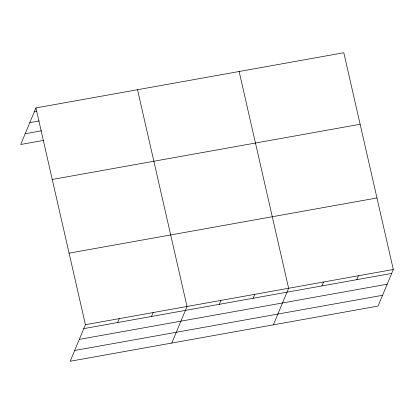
<?xml version="1.0" encoding="UTF-8"?>
<svg xmlns="http://www.w3.org/2000/svg" width="414" height="414" viewBox="0 0 414 414"><rect width="100%" height="100%" fill="white"/><g stroke="black" fill="none" stroke-linecap="round" stroke-linejoin="round"><path stroke-width="0.62" d="M35.92 107.93L85.419 324.695L70.194 361.262L378.08 306.07L393.3 269.504L343.806 52.738L35.92 107.93L20.7 144.496L43.905 140.341M117.654 322.542L119.284 318.625M151.519 316.472L153.149 312.549M171.794 343.051L187.019 306.479L137.526 89.719M219.254 304.326L220.885 300.409M253.12 298.256L254.755 294.338M273.4 324.835L288.62 288.268L239.126 71.503M321.88 285.929L323.515 282.012M356.775 279.678L358.405 275.755M34.29 111.847L36.799 111.402M29.808 122.622L39.211 120.94M25.187 133.722L41.493 130.803M52.257 179.464L360.139 124.267M69.081 253.161L376.968 197.97M85.419 324.695L393.3 269.504M83.783 328.612L391.67 273.421M79.302 339.387L387.183 284.195M74.68 350.487L382.562 295.296"/></g></svg>
